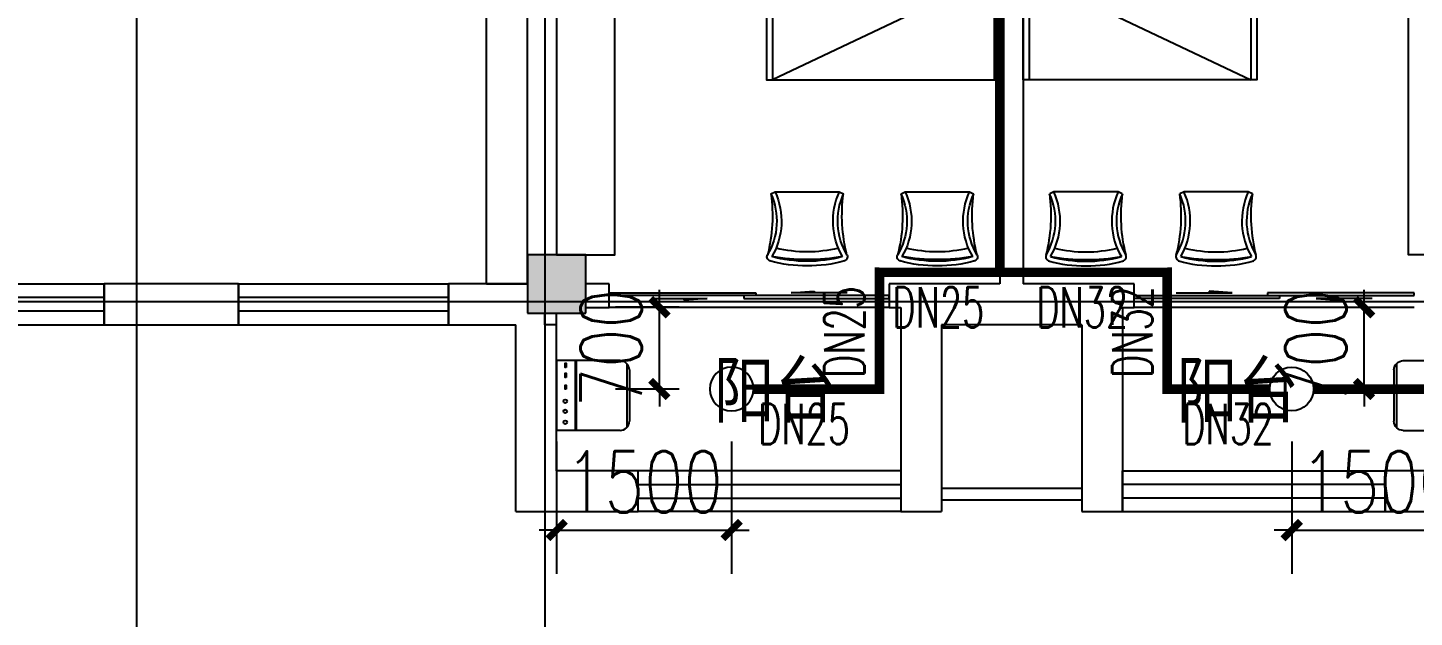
# Model space of a CAD drawing. Extents: x 0 to 2838408, y -923048 to 203859.
# Drawn here: x 2736331 to 2748213, y -549563 to -544513 of the extents above; entities that cross this region are included whole.
import ezdxf

# ---------------------------------------------------------------- set-up
doc = ezdxf.new("R2010")
doc.units = 0
doc.header["$LTSCALE"] = 1000
for name, color, linetype in [('A-Fixt', 81, 'Continuous'), ('COLUMN', 9, 'Continuous'), ('DOTE', 8, 'Continuous'), ('E2-栏杆', 92, 'Continuous'), ('EQUIP_喷头', 7, 'Continuous'), ('PIPE-喷淋', 6, 'Continuous'), ('PUB_HATCH', 8, 'Continuous'), ('PUB_TEXT', 7, 'Continuous'), ('TEXT_喷淋', 7, 'Continuous'), ('TWT_DIM', 3, 'Continuous'), ('WALL', 9, 'Continuous'), ('WINDOW', 4, 'Continuous'), ('XREF', 8, 'Continuous'), ('配景', 3, 'Continuous')]:
    doc.layers.add(name, color=color, linetype=linetype)
doc.styles.add('_TCH_DIM_T3', font='SIMPLEX', dxfattribs={"width": 0.75, "bigfont": 'HZTXT'})
doc.styles.add('_TWT_PIPEDN', font='SIMPLEX', dxfattribs={"width": 0.8, "height": 2.3, "bigfont": 'HZTXT'})
doc.styles.get("Standard").update_dxf_attribs({"font": 'geniso.shx', "bigfont": 'hztxt.shx'})
doc.dimstyles.new('_TWT_ARCH&&150', dxfattribs={"dimtxt": 525, "dimasz": 150, "dimexe": 375, "dimexo": 450, "dimgap": 150, "dimtad": 1, "dimdec": 0, "dimzin": 0, "dimdsep": 46, "dimtxsty": '_TCH_DIM_T3', "dimblk": 'ARCHTICK', "dimcen": 0.09, "dimclrt": 7, "dimazin": 2, "dimtfac": 1, "dimtdec": 0, "dimtix": 1, "dimtmove": 2, "dimatfit": 3, "dimfxl": 1, "dimtolj": 1, "dimtzin": 0, "dimarcsym": 0})

# ---------------------------------------------------------------- blocks, each defined once
blk = doc.blocks.new('单人床')
at = {"layer": 'A-Fixt'}
for p, q in [((47774, 13973), (48674, 13973)), ((47774, 12073), (48674, 13973)), ((47774, 12073), (48674, 12073))]:
    blk.add_line(p, q, dxfattribs=at)
blk.add_lwpolyline([(47774, 14023), (48674, 14023), (48674, 12023), (47774, 12023), (47774, 14023)], dxfattribs=at)
blk = doc.blocks.new('CH_AP01')
for p, q in [((-311, 17), (-275, 0)), ((-275, 0), (275, 0)), ((275, 0), (311, 17))]:
    blk.add_line(p, q)
for centre, radius, start, end in [((0, -579), 1213, 74.7104, 105.2896), ((-307, 555), 37.8, 100.1859, 202.8359), ((-1658, 202), 1360, 352.1659, 14.4283), ((-824, 250), 563, 335.5038, 31.0903), ((0, -579), 1173, 75.0287, 104.9713), ((0, -1278), 1857, 80.611, 99.389), ((-824, 250), 603, 335.5038, 30.2691), ((0, -579), 1093, 75.8767, 104.1233), ((824, 250), 603, 149.7309, 204.4962), ((824, 250), 563, 148.9097, 204.4962), ((1658, 202), 1360, 165.5717, 187.8341), ((307, 555), 37.8, 337.1641, 79.8141)]:
    blk.add_arc(centre, radius, start, end)
blk = doc.blocks.new('A$C61295E98')
at = {"color": 3}
for p, q in [((544, 598), (0, 598)), ((0, 598), (0, 0)), ((161, 598), (161, 0)), ((170, 0), (170, 598)), ((603, 572), (603, 26)), ((624, 518), (624, 80)), ((544, 0), (0, 0))]:
    blk.add_line(p, q, dxfattribs=at)
for points in [[(82, 540), (75, 540), (75, 577), (82, 577)], [(82, 453), (75, 453), (75, 490), (82, 490)], [(82, 353), (75, 353), (75, 389), (82, 389)]]:
    blk.add_lwpolyline(points, close=True, dxfattribs=at)
for centre in [(74, 250), (74, 164), (74, 71)]:
    blk.add_circle(centre, 15.7, dxfattribs=at)
for centre, start, end in [((544, 518), 360, 90), ((544, 80), 270, 0)]:
    blk.add_arc(centre, 80, start, end, dxfattribs=at)
blk = doc.blocks.new('宿舍')
at = {"layer": 'A-Fixt'}
for p, q in [((47854, 13802), (48354, 15702)), ((48354, 13802), (47854, 15702)), ((47854, 13802), (48354, 13802))]:
    blk.add_line(p, q, dxfattribs=at)
for points in [[(47854, 8602), (48354, 8602), (48354, 15702), (47854, 15702)], [(47854, 10676), (47970, 10676), (47970, 11743), (47854, 11743)]]:
    blk.add_lwpolyline(points, close=True, dxfattribs=at)
at = {"xscale": -1, "rotation": 90}
for p in [(63677, 60475), (63677, 58775)]:
    blk.add_blockref('单人床', p, dxfattribs=at)
at = {"layer": 'A-Fixt', "xscale": -1, "rotation": 180}
for p in [(50002, 9140), (51117, 9140)]:
    blk.add_blockref('CH_AP01', p, dxfattribs=at)
at = {"layer": '配景', "color": 252}
blk.add_blockref('A$C61295E98', (47854, 7097), dxfattribs=at)
blk = doc.blocks.new('$WINLIB2D$00000001')
at = {"color": 0}
for points in [[(-0.5, 0.5), (-0.5, -0.5)], [(-0.5, 0.5), (0.5, 0.5)], [(0.5, -0.5), (0.5, 0.5)], [(0.5, 0.1667), (-0.5, 0.1667)], [(0.5, -0.1667), (-0.5, -0.1667)], [(-0.5, -0.5), (0.5, -0.5)]]:
    blk.add_lwpolyline(points, dxfattribs=at)
blk = doc.blocks.new('$DorLib2D$00000131')
at = {"color": 0, "linetype": 'Continuous'}
for p, q in [((0.15, 0.125), (0.2319, 0.1973)), ((0.2319, 0.1973), (0.2319, 0.125)), ((-0.5, 0.125), (-0.5, 0)), ((0.0192, 0.125), (-0.5, 0.125)), ((0.0192, 0), (0.0192, 0.125)), ((0.35, 0.125), (0.15, 0.125)), ((-0.5, 0), (0.0192, 0)), ((-0.024, 0), (0.5, 0)), ((-0.024, -0.125), (-0.024, 0)), ((0.5, 0), (0.5, -0.125)), ((-0.35, -0.125), (-0.15, -0.125)), ((-0.2319, -0.1973), (-0.2319, -0.125)), ((-0.15, -0.125), (-0.2319, -0.1973)), ((0.5, -0.125), (-0.024, -0.125))]:
    blk.add_line(p, q, dxfattribs=at)
blk = doc.blocks.new('3F1')
at = {"layer": 'PUB_HATCH'}
blk.add_hatch(color=256, dxfattribs=at).paths.add_polyline_path([(2404566.7, -546958.3), (2405066.7, -546958.3), (2405066.7, -546458.3), (2404566.7, -546458.3)])
at = {"layer": 'COLUMN'}
for p, q in [((2405066.7, -546458.3), (2404566.7, -546458.3)), ((2404566.7, -546458.3), (2404566.7, -546958.3)), ((2405066.7, -546958.3), (2405066.7, -546458.3)), ((2404566.7, -546958.3), (2405066.7, -546958.3))]:
    blk.add_line(p, q, dxfattribs=at)
at = {"layer": 'DOTE'}
for p, q in [((2401216.7, -467258.3), (2401216.7, -550458.3)), ((2404716.7, -467258.3), (2404716.7, -550458.3)), ((2343216.7, -546858.3), (2453916.7, -546858.3)), ((2343216.7, -546858.3), (2453916.7, -546858.3))]:
    blk.add_line(p, q, dxfattribs=at)
at = {"layer": 'E2-栏杆'}
for points in [[(2408116.7, -548458.3), (2409316.7, -548458.3)], [(2408116.7, -548558.3), (2409316.7, -548558.3)]]:
    blk.add_lwpolyline(points, dxfattribs=at)
at = {"layer": 'WALL'}
for p, q in [((2408616.7, -541758.3), (2408616.7, -546708.3)), ((2408816.7, -541758.3), (2408816.7, -546708.3)), ((2404566.7, -546708.3), (2404566.7, -544158.3)), ((2404216.7, -546708.3), (2404216.7, -544258.3)), ((2401216.7, -546708.3), (2400941.7, -546708.3)), ((2400941.7, -546708.3), (2400941.7, -547058.3)), ((2402091.7, -546708.3), (2401216.7, -546708.3)), ((2402091.7, -547058.3), (2402091.7, -546708.3)), ((2404566.7, -546708.3), (2403891.7, -546708.3)), ((2403891.7, -546708.3), (2403891.7, -547058.3)), ((2404216.7, -546708.3), (2404566.7, -546708.3)), ((2405266.7, -546708.3), (2405066.7, -546708.3)), ((2405266.7, -546908.3), (2405266.7, -546708.3)), ((2408016.7, -546708.3), (2407666.7, -546708.3)), ((2407666.7, -546708.3), (2407666.7, -546908.3)), ((2408616.7, -546708.3), (2408016.7, -546708.3)), ((2409416.7, -546708.3), (2408816.7, -546708.3)), ((2409766.7, -546708.3), (2409416.7, -546708.3)), ((2409766.7, -546908.3), (2409766.7, -546708.3)), ((2404666.7, -546858.3), (2404666.7, -546858.3)), ((2404691.7, -546858.3), (2404691.7, -546858.3)), ((2404716.7, -546858.3), (2404716.7, -546858.3)), ((2404716.7, -547058.3), (2404716.7, -546958.3)), ((2404816.7, -548308.3), (2404816.7, -546958.3)), ((2405066.7, -546908.3), (2405266.7, -546908.3)), ((2407666.7, -546908.3), (2407766.7, -546908.3)), ((2407766.7, -546908.3), (2407766.7, -548308.3)), ((2409666.7, -546908.3), (2409666.7, -548308.3)), ((2409666.7, -546908.3), (2409766.7, -546908.3)), ((2400941.7, -547058.3), (2401216.7, -547058.3)), ((2401216.7, -547058.3), (2402091.7, -547058.3)), ((2403891.7, -547058.3), (2404466.7, -547058.3)), ((2404466.7, -548658.3), (2404466.7, -547058.3)), ((2404816.7, -547058.3), (2404716.7, -547058.3)), ((2408116.7, -547058.3), (2408116.7, -548658.3)), ((2408716.7, -547058.3), (2408116.7, -547058.3)), ((2409316.7, -547058.3), (2408716.7, -547058.3)), ((2409316.7, -547058.3), (2409316.7, -548658.3)), ((2405516.7, -548308.3), (2404816.7, -548308.3)), ((2405516.7, -548658.3), (2405516.7, -548308.3)), ((2407766.7, -548308.3), (2407766.7, -548658.3)), ((2409666.7, -548658.3), (2409666.7, -548308.3)), ((2412616.7, -548308.3), (2411916.7, -548308.3)), ((2411916.7, -548308.3), (2411916.7, -548658.3)), ((2404466.7, -548658.3), (2405516.7, -548658.3)), ((2407766.7, -548658.3), (2408116.7, -548658.3)), ((2409316.7, -548658.3), (2409666.7, -548658.3)), ((2411916.7, -548658.3), (2412716.7, -548658.3))]:
    blk.add_line(p, q, dxfattribs=at)
at = {"layer": 'WINDOW'}
for p, q in [((2407666.7, -546908.3), (2405266.7, -546908.3)), ((2412166.7, -546908.3), (2409766.7, -546908.3))]:
    blk.add_line(p, q, dxfattribs=at)
blk.add_blockref('宿舍', (2356962.9, -555059.9))
at = {"xscale": -1, "rotation": 359.9999999999999}
blk.add_blockref('宿舍', (2460470.6, -555059.9), dxfattribs=at)
at = {"layer": 'WINDOW', "yscale": 350}
for p, xscale, zscale in [((2400089.2, -546883.3), 1705.000000023516, 1705.000000023516), ((2402991.7, -546883.3), 1800, 1800)]:
    blk.add_blockref('$WINLIB2D$00000001', p, dxfattribs=dict(at, xscale=xscale, zscale=zscale))
at = {"layer": 'WINDOW', "rotation": 180}
for name, p, xscale, yscale, zscale in [('$DorLib2D$00000131', (2406466.7, -546808.3), 2400, 200, 2400), ('$DorLib2D$00000131', (2410966.7, -546808.3), -2400, 200, -2400), ('$WINLIB2D$00000001', (2406641.7, -548483.3), 2249.999999993481, -350, 2249.999999993481), ('$WINLIB2D$00000001', (2410791.7, -548483.3), -2249.999999993481, -350, -2249.999999993481)]:
    blk.add_blockref(name, p, dxfattribs=dict(at, xscale=xscale, yscale=yscale, zscale=zscale))
at = {"layer": 'PUB_TEXT'}
for p in [(2406162.1, -547896.3), (2410129.2, -547896.3)]:
    blk.add_text('阳台', height=525, dxfattribs=at).set_placement(p)
blk = doc.blocks.new('_ArchTick')
at = {"color": 0, "linetype": 'ByBlock', "const_width": 0.4}
blk.add_lwpolyline([(-0.5, -0.5), (0.5, 0.5)], dxfattribs=at)
blk = doc.blocks.new('*D2146')
at = {"layer": 'Defpoints', "color": 0, "linetype": 'ByBlock', "transparency": 16777216}
for p in [(2740863, -547608), (2742363, -547608), (2742363, -548816)]:
    blk.add_point(p, dxfattribs=at)
at = {"layer": 'TWT_DIM', "color": 0, "linetype": 'ByBlock', "lineweight": -2, "transparency": 16777216}
for p, q in [((2740863, -548058), (2740863, -549191)), ((2742363, -548058), (2742363, -549191)), ((2740863, -548816), (2740713, -548816)), ((2740863, -548816), (2742363, -548816)), ((2742363, -548816), (2742513, -548816))]:
    blk.add_line(p, q, dxfattribs=at)
at = {"layer": 'TWT_DIM', "color": 0, "linetype": 'ByBlock', "lineweight": -2, "transparency": 16777216, "xscale": 150, "yscale": 150, "zscale": 150}
blk.add_blockref('_ArchTick', (2740863, -548816), dxfattribs=at)
at = {"layer": 'TWT_DIM', "color": 0, "linetype": 'ByBlock', "lineweight": -2, "transparency": 16777216, "xscale": 150, "yscale": 150, "zscale": 150, "rotation": 180}
blk.add_blockref('_ArchTick', (2742363, -548816), dxfattribs=at)
at = {"layer": 'TWT_DIM', "color": 7, "linetype": 'ByBlock', "transparency": 16777216, "insert": (2741613, -548403), "char_height": 525, "attachment_point": 5, "style": '_TCH_DIM_T3'}
blk.add_mtext('\\A1;1500', dxfattribs=at)
blk = doc.blocks.new('*D2147')
at = {"layer": 'Defpoints', "color": 0, "linetype": 'ByBlock', "transparency": 16777216}
for p in [(2741744, -546908), (2742363, -546908), (2742363, -547608)]:
    blk.add_point(p, dxfattribs=at)
at = {"layer": 'TWT_DIM', "color": 0, "linetype": 'ByBlock', "lineweight": -2, "transparency": 16777216}
for p, q in [((2741744, -546908), (2741744, -546758)), ((2741913, -546908), (2741369, -546908)), ((2741744, -547608), (2741744, -546908)), ((2741913, -547608), (2741369, -547608)), ((2741744, -547608), (2741744, -547758))]:
    blk.add_line(p, q, dxfattribs=at)
at = {"layer": 'TWT_DIM', "color": 0, "linetype": 'ByBlock', "lineweight": -2, "transparency": 16777216, "xscale": 150, "yscale": 150, "zscale": 150}
for p, rotation in [((2741744, -546908), 270), ((2741744, -547608), 90)]:
    blk.add_blockref('_ArchTick', p, dxfattribs=dict(at, rotation=rotation))
at = {"layer": 'TWT_DIM', "color": 7, "linetype": 'ByBlock', "transparency": 16777216, "insert": (2741331, -547258), "char_height": 525, "attachment_point": 5, "rotation": 90, "style": '_TCH_DIM_T3'}
blk.add_mtext('\\A1;700', dxfattribs=at)
blk = doc.blocks.new('*D2150')
at = {"layer": 'Defpoints', "color": 0, "linetype": 'ByBlock', "transparency": 16777216}
for p in [(2747163, -547608), (2748663, -547608), (2748663, -548816)]:
    blk.add_point(p, dxfattribs=at)
at = {"layer": 'TWT_DIM', "color": 0, "linetype": 'ByBlock', "lineweight": -2, "transparency": 16777216}
for p, q in [((2747163, -548058), (2747163, -549191)), ((2748663, -548058), (2748663, -549191)), ((2747163, -548816), (2747013, -548816)), ((2747163, -548816), (2748663, -548816)), ((2748663, -548816), (2748813, -548816))]:
    blk.add_line(p, q, dxfattribs=at)
at = {"layer": 'TWT_DIM', "color": 0, "linetype": 'ByBlock', "lineweight": -2, "transparency": 16777216, "xscale": 150, "yscale": 150, "zscale": 150}
blk.add_blockref('_ArchTick', (2747163, -548816), dxfattribs=at)
at = {"layer": 'TWT_DIM', "color": 0, "linetype": 'ByBlock', "lineweight": -2, "transparency": 16777216, "xscale": 150, "yscale": 150, "zscale": 150, "rotation": 180}
blk.add_blockref('_ArchTick', (2748663, -548816), dxfattribs=at)
at = {"layer": 'TWT_DIM', "color": 7, "linetype": 'ByBlock', "transparency": 16777216, "insert": (2747913, -548403), "char_height": 525, "attachment_point": 5, "style": '_TCH_DIM_T3'}
blk.add_mtext('\\A1;1500', dxfattribs=at)
blk = doc.blocks.new('*D2151')
at = {"layer": 'Defpoints', "color": 0, "linetype": 'ByBlock', "transparency": 16777216}
for p in [(2747163, -546908), (2747782, -546908), (2747163, -547608)]:
    blk.add_point(p, dxfattribs=at)
at = {"layer": 'TWT_DIM', "color": 0, "linetype": 'ByBlock', "lineweight": -2, "transparency": 16777216}
for p, q in [((2747782, -546908), (2747782, -546758)), ((2747613, -546908), (2748157, -546908)), ((2747782, -547608), (2747782, -546908)), ((2747613, -547608), (2748157, -547608)), ((2747782, -547608), (2747782, -547758))]:
    blk.add_line(p, q, dxfattribs=at)
at = {"layer": 'TWT_DIM', "color": 0, "linetype": 'ByBlock', "lineweight": -2, "transparency": 16777216, "xscale": 150, "yscale": 150, "zscale": 150}
for p, rotation in [((2747782, -546908), 270), ((2747782, -547608), 90)]:
    blk.add_blockref('_ArchTick', p, dxfattribs=dict(at, rotation=rotation))
at = {"layer": 'TWT_DIM', "color": 7, "linetype": 'ByBlock', "transparency": 16777216, "insert": (2747369, -547258), "char_height": 525, "attachment_point": 5, "rotation": 90, "style": '_TCH_DIM_T3'}
blk.add_mtext('\\A1;700', dxfattribs=at)
blk = doc.blocks.new('$TwtSys$00000125')
blk.add_circle((0, 0, 0), 1)

msp = doc.modelspace()

# ---------------------------------------------------------------- hatches: boundary and pattern name
at = {"layer": 'PIPE-喷淋', "linetype": 'ByBlock'}
for points in [[(2743629.3, -546608.3), (2743629.3, -546567), (2743588.1, -546567)], [(2743629.3, -546608.3), (2743588.1, -546608.3), (2743588.1, -546567)], [(2746095.8, -546608.3), (2746095.8, -546567), (2746137, -546567)], [(2746095.8, -546608.3), (2746137, -546608.3), (2746137, -546567)], [(2743629.3, -547608.3), (2743670.6, -547608.3), (2743670.6, -547649.5)], [(2743629.3, -547608.3), (2743629.3, -547649.5), (2743670.6, -547649.5)], [(2746095.8, -547608.3), (2746054.5, -547608.3), (2746054.5, -547649.5)], [(2746095.8, -547608.3), (2746095.8, -547649.5), (2746054.5, -547649.5)]]:
    msp.add_hatch(color=256, dxfattribs=at).paths.add_polyline_path(points)

# ---------------------------------------------------------------- linework, layer by layer
at = {"layer": 'PIPE-喷淋', "linetype": 'ByBlock', "ltscale": 1.5, "const_width": 82.5}
for points in [[(2744662.5, -541418.8), (2744662.5, -546608.3)], [(2744662.5, -546608.3), (2743629.3, -546608.3)], [(2743629.3, -546608.3), (2743629.3, -547608.3)], [(2744662.5, -546608.3), (2746095.8, -546608.3)], [(2746095.8, -546608.3), (2746095.8, -547608.3)], [(2743629.3, -547608.3), (2742550, -547608.3)], [(2746095.8, -547608.3), (2746975, -547608.3)], [(2747350, -547608.3), (2750175, -547608.3)]]:
    msp.add_lwpolyline(points, dxfattribs=at)

# ---------------------------------------------------------------- block references
at = {"layer": 'EQUIP_喷头', "linetype": 'ByBlock', "xscale": 187.5, "yscale": -187.5, "zscale": 187.5}
msp.add_blockref('$TwtSys$00000125', (2742362.5, -547608.3), dxfattribs=at)
at = {"layer": 'EQUIP_喷头', "linetype": 'ByBlock', "xscale": 187.5, "yscale": 187.5, "zscale": 187.5, "rotation": 180}
msp.add_blockref('$TwtSys$00000125', (2747162.5, -547608.3), dxfattribs=at)
at = {"layer": 'XREF'}
msp.add_blockref('3F1', (336045.8, 0), dxfattribs=at)

# ---------------------------------------------------------------- texts
at = {"layer": 'TEXT_喷淋', "color": 251, "linetype": 'ByBlock', "style": '_TWT_PIPEDN', "width": 0.64}
for s, p in [('DN25', (2743501.8, -547513.1)), ('DN32', (2745968.3, -547513.1))]:
    msp.add_text(s, height=345, rotation=90, dxfattribs=at).set_placement(p)
for s, p in [('DN25', (2743741.1, -547080.8)), ('DN32', (2744974.4, -547080.8)), ('DN25', (2742591.1, -548080.8)), ('DN32', (2746224.4, -548080.8))]:
    msp.add_text(s, height=345, dxfattribs=at).set_placement(p)

# ---------------------------------------------------------------- dimensions: what is measured, and where the dimension line sits
at = {"layer": 'TWT_DIM', "linetype": 'ByBlock'}
for p1, p2, distance, picture, middle in [((2742362.5, -547608.3), (2742362.5, -546908.3), 619, '*D2147', (2741331, -547258.3)), ((2747162.5, -547608.3), (2747162.5, -546908.3), -619, '*D2151', (2747369, -547258.3)), ((2740862.5, -547608.3), (2742362.5, -547608.3), -1207.4, '*D2146', (2741612.5, -548403.2)), ((2747162.5, -547608.3), (2748662.5, -547608.3), -1207.4, '*D2150', (2747912.5, -548403.2))]:
    dim = msp.add_aligned_dim(p1=p1, p2=p2, distance=distance, dimstyle='_TWT_ARCH&&150', dxfattribs=at)
    dim.commit()
    dim.dimension.update_dxf_attribs({"geometry": picture, "text_midpoint": middle})

doc.saveas('drawing.dxf')
